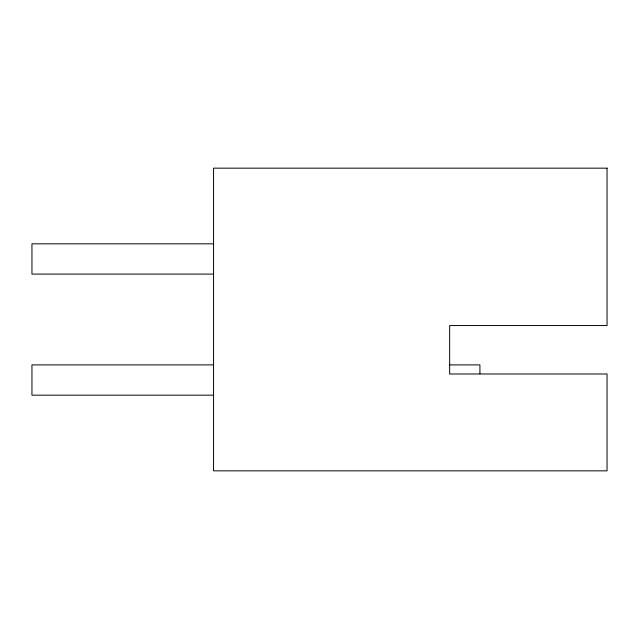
<?xml version="1.0" encoding="UTF-8"?>
<svg xmlns="http://www.w3.org/2000/svg" width="639" height="639" viewBox="0 0 639 639"><rect width="100%" height="100%" fill="white"/><g stroke="black" fill="none" stroke-linecap="round" stroke-linejoin="round"><path stroke-width="0.96" d="M213.562 243.826L31.95 243.826L31.95 274.099L213.562 274.099M213.562 364.901L31.95 364.901L31.95 395.174L213.562 395.174M450 364.901L479.921 364.901L479.921 373.687M607.05 168.161L213.562 168.161L213.562 470.839L607.05 470.839L607.05 373.983L449.656 373.983L449.656 325.555L607.05 325.555L607.05 168.161"/></g></svg>
